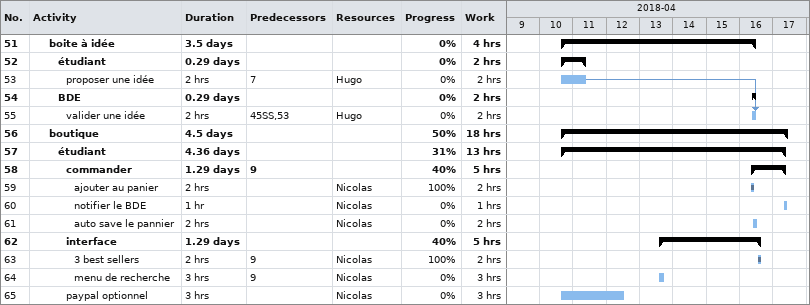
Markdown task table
| ID | Level | Task | Duration | Start | Finish | Predecessors | Resources | % complete | Work (h) |
|---|---|---|---|---|---|---|---|---|---|
| 51 | 3 | **boite à idée** | 3.5d | 2018-04-10 | 2018-04-16 |  |  | 0 | 4 |
| 52 | 4 | **étudiant** | 0.29d | 2018-04-10 | 2018-04-11 |  |  | 0 | 2 |
| 53 | 5 | proposer une idée | 2h | 2018-04-10 | 2018-04-11 | 7 | Hugo | 0 | 2 |
| 54 | 4 | **BDE** | 0.29d | 2018-04-16 | 2018-04-16 |  |  | 0 | 2 |
| 55 | 5 | valider une idée | 2h | 2018-04-16 | 2018-04-16 | 45SS, 53 | Hugo | 0 | 2 |
| 56 | 3 | **boutique** | 4.5d | 2018-04-10 | 2018-04-17 |  |  | 50 | 18 |
| 57 | 4 | **étudiant** | 4.36d | 2018-04-10 | 2018-04-17 |  |  | 31 | 13 |
| 58 | 5 | **commander** | 1.29d | 2018-04-16 | 2018-04-17 | 9 |  | 40 | 5 |
| 59 | 6 | ajouter au panier | 2h | 2018-04-16 | 2018-04-16 |  | Nicolas | 100 | 2 |
| 60 | 6 | notifier le BDE | 1h | 2018-04-17 | 2018-04-17 |  | Nicolas | 0 | 1 |
| 61 | 6 | auto save le pannier | 2h | 2018-04-16 | 2018-04-16 |  | Nicolas | 0 | 2 |
| 62 | 5 | **interface** | 1.29d | 2018-04-13 | 2018-04-16 |  |  | 40 | 5 |
| 63 | 6 | 3 best sellers | 2h | 2018-04-16 | 2018-04-16 | 9 | Nicolas | 100 | 2 |
| 64 | 6 | menu de recherche | 3h | 2018-04-13 | 2018-04-13 | 9 | Nicolas | 0 | 3 |
| 65 | 5 | paypal optionnel | 3h | 2018-04-10 | 2018-04-12 |  | Nicolas | 0 | 3 |
